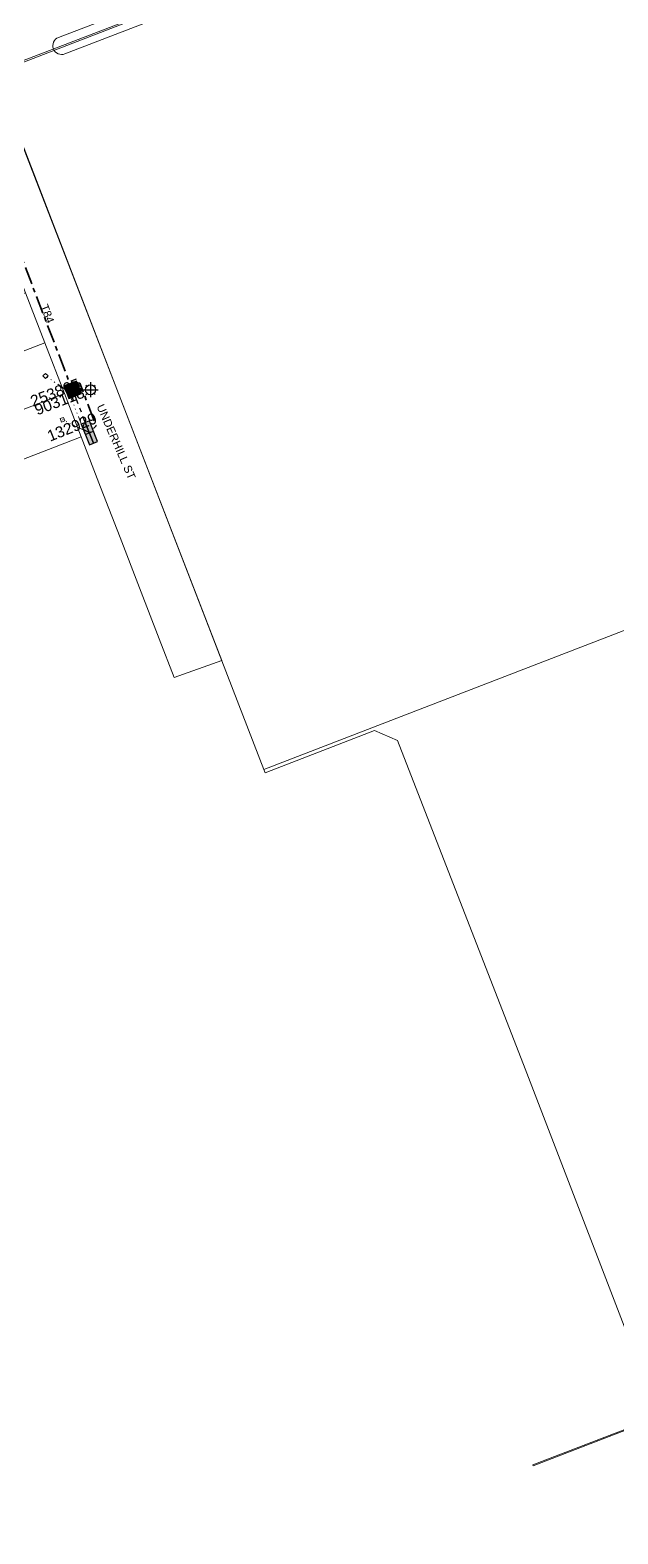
# Model space of a CAD drawing. Header units: metres. Extents: x 0 to 311505, y 0 to 6270811.
# Drawn here: x 310772.3 to 310904.4, y 6269838.3 to 6270176.5 of the extents above; entities that cross this region are included whole.
import ezdxf
from ezdxf import colors
from ezdxf.entities.mleader import LeaderData, LeaderLine
from ezdxf.enums import TextEntityAlignment as Align
from ezdxf.math import Vec2, Vec3

# ---------------------------------------------------------------- set-up
doc = ezdxf.new("R2010")
doc.units = ezdxf.units.M
doc.linetypes.add('Cable Exist UG', pattern=[7, 4, -1, 1, -1])
doc.linetypes.add('PHANTOMX2', pattern=[6.6, 3, -0.75, 0.2, -0.75, 0.2, -0.75, 0.2, -0.75])
doc.layers.get('0').update_dxf_attribs({"color": 6})
for name, color, linetype, lineweight in [('_User_LV_Exist', 5, 'Continuous', 35), ('Cadastre Land Parcels_SP_EXT', 118, 'Continuous', 15), ('Cadastre Roads_SP_EXT', 218, 'Continuous', 15), ('Cadastre Water_SP_EXT', 158, 'Continuous', 15), ('Mains_LV_EXT', 163, 'Continuous', 25), ('Mains_LV_SL_EXT', 135, 'Continuous', 25), ('Services_SP_EXT', 42, 'PHANTOMX2', 20)]:
    doc.layers.add(name, color=color, linetype=linetype, lineweight=lineweight)
doc.layers.add('Cadastre Roads_SP_NEW', color=214, linetype='Continuous', lineweight=15, transparency=0.65)
for name, color, linetype in [('Equip_SP_SL_EXT', 7, 'Continuous'), ('Notes', 7, 'Continuous'), ('SupportsUG_SP_LV_EXT', 7, 'Continuous'), ('SupportsUG_SP_LV_SL_EXT', 7, 'Continuous')]:
    doc.layers.add(name, color=color, linetype=linetype)
doc.styles.add('COLUMN_LABEL', font='arial.ttf', dxfattribs={"height": 2})
doc.styles.add('iecARIAL', font='arial.ttf', dxfattribs={"height": 2})
doc.styles.add('POLE_LABEL', font='arial.ttf', dxfattribs={"height": 2})
doc.styles.add('SL_LABEL', font='arial.ttf', dxfattribs={"height": 2})
doc.styles.get("Standard").update_dxf_attribs({"font": 'arial.ttf'})

# ---------------------------------------------------------------- blocks, each defined once
blk = doc.blocks.new('COLUMN_EXT')
blk.add_hatch(color=256).paths.add_polyline_path([(1.5, -1.5), (1.5, 1.5), (-1.5, 1.5), (-1.5, -1.5)])
blk.add_lwpolyline([(1.5, 1.5), (-1.5, 1.5), (-1.5, -1.5), (1.5, -1.5)], close=True)
at = {"flags": 9}
for tag, style, p in [('STRUCTURE_PLANT_NUMBER', 'POLE_LABEL', (-1.81, -0.03)), ('STREET_CODE', 'COLUMN_LABEL', (-1.81, 0.2))]:
    blk.add_attdef(tag, text='', height=0.2, rotation=180, dxfattribs=dict(at, style=style)).set_placement(p, align=Align.MIDDLE_LEFT)
for tag, p in [('COLUMN_TYPE', (-1.81, 0.4)), ('STREETNAME', (-1.81, 1.6)), ('OWNED_BY', (-1.81, 0.6)), ('LOCATION', (-1.81, 1.4)), ('SUBURB', (-1.81, 1.8)), ('LEGEND', (-1.81, 1.2)), ('USAGE', (-1.81, 1)), ('NOTES', (-1.81, 2)), ('STATE', (-1.81, 0.8))]:
    blk.add_attdef(tag, text='', height=0.2, rotation=180, dxfattribs=at).set_placement(p, align=Align.MIDDLE_LEFT)
at = {"flags": 1}
blk.add_attdef('Z', (-1.81, 2.35), '', height=0.2, rotation=180, dxfattribs=at)
at = {"style": 'COLUMN_LABEL', "width": 0.9, "flags": 8}
blk.add_attdef('ASSET_NUM', text='', height=2, rotation=270, dxfattribs=at).set_placement((2, -4), align=Align.MIDDLE_LEFT)
blk = doc.blocks.new('PILLAR_EXT')
blk.add_hatch(color=256).paths.add_polyline_path([(-2.5, 1), (-2.5, -1), (2.5, -1), (2.5, 1)])
for p, q in [((-2.5, 0), (2.5, 0)), ((0, 1), (0, -1))]:
    blk.add_line(p, q)
at = {"ltscale": 10}
blk.add_line((2.5, 0), (-2.5, 0), dxfattribs=at)
blk.add_lwpolyline([(-2.5, -1), (-1.25, -1), (1.25, -1), (2.5, -1), (2.5, 1), (-2.5, 1)], close=True)
at = {"width": 0.9, "flags": 8}
blk.add_attdef('ASSET_NUM', text='', height=2, rotation=90, dxfattribs=at).set_placement((-2, 4), align=Align.MIDDLE_LEFT)
for tag, p, flags in [('OWNED_BY', (0, -0.2), 9), ('STATE', (0, -0.4), 9), ('SUPPORT_TYPE', (0, -0.6), 9), ('STREETNAME', (0, -1.8), 9), ('SUBURB', (0, -2), 1), ('USAGE', (0, -0.8), 9), ('LEGEND', (0, -1), 9), ('LOCATION', (0, -1.2), 9), ('NOTES', (0, -1.4), 9), ('PARENT', (0, -1.6), 9)]:
    blk.add_attdef(tag, p, '', height=0.2, dxfattribs=dict(flags=flags))
blk = doc.blocks.new('SL_LANTERN_EXT')
at = {"flags": 9}
for tag, p in [('LRATECODE', (-7.4, 0)), ('LOUTREACHVOCAB', (-7.2, 0)), ('LOUTREACH', (-7, 0)), ('LANTNUMBER', (-6.6, 0)), ('LNEW', (-6.4, 0)), ('LMASTVOCAB', (-6.2, 0)), ('LMAST', (-6, 0)), ('LLAMPVOCAB', (-5.8, 0)), ('LLAMP', (-5.6, 0)), ('LEXIST', (-5.4, 0)), ('LCHARGE3PERCENT', (-5.2, 0)), ('LCHARGE3', (-5, 0)), ('LCHARGE2PERCENT', (-4.8, 0)), ('LCHARGE2', (-4.6, 0)), ('LCHARGE1PERCENT', (-4.4, 0)), ('LCHARGE1', (-4.2, 0)), ('LCATEGORY', (-4, 0)), ('LBRACKETVOCAB', (-3.8, 0)), ('LBRACKET', (-3.6, 0)), ('LKINGHEIGHT', (-3.4, 0)), ('CREPLACE', (-3.2, 0)), ('CREMOVE', (-3, 0)), ('CNUMBER', (-2.8, 0)), ('CNEW', (-2.6, 0)), ('CEXIST', (-2.4, 0)), ('USAGE', (-2.2, 0)), ('STATE', (-2, 0)), ('OWNED_BY', (-1.8, 0)), ('ORIENTATION', (-1.6, 0)), ('OPERATING_VOLTAGE', (-1.4, 0)), ('NO_PHASES', (-1.2, 0)), ('LANTERN_TYPE', (-1, 0)), ('LANTERN_PURPOSE', (-0.8, 0)), ('CONTROL_TYPE', (-0.6, 0)), ('CONSTRUCTED_VOLTAGE', (-0.4, 0))]:
    blk.add_attdef(tag, text='', height=0.001, rotation=270, dxfattribs=at).set_placement(p, align=Align.MIDDLE_LEFT)
at = {"style": 'SL_LABEL', "flags": 9}
blk.add_attdef('STREET_CODE', text='', height=0.001, rotation=270, dxfattribs=at).set_placement((0, 0), align=Align.MIDDLE_LEFT)
at = {"flags": 1}
blk.add_attdef('Z', (0, 0), '', height=0.001, rotation=270, dxfattribs=at)
at = {"flags": 9}
for tag, p in [('LREMOVE', (0, -7.6)), ('LREPLACE', (0, -7.8)), ('LTYPE', (0, -8)), ('LTYPEVOCAB', (0, -8.2)), ('LEGEND', (0, -8.4)), ('SUBURB', (0, -8.6)), ('STREETNAME', (0, -8.8)), ('LOCATION', (0, -9)), ('NOTES', (0, -9.2)), ('MAINTAINED_BY', (0, -9.86))]:
    blk.add_attdef(tag, text='', height=0.001, dxfattribs=at).set_placement(p, align=Align.MIDDLE_LEFT)
blk.add_attdef('OPERATED_BY', (0, -9.61), '', height=0.001, dxfattribs=at)
at = {"transparency": 33554687}
blk.add_wipeout([(5.69, 0), (5.06, -1.06), (4, -1.69), (2.94, -1.06), (2.31, 0), (2.94, 1.06), (4, 1.69), (5.06, 1.06)], dxfattribs=at)
for p, q in [((0, 0), (4, 0)), ((2.94, 1.06), (3.2, 0.8)), ((4, 1.69), (4, 0)), ((5.06, 1.06), (4.8, 0.8)), ((2.94, -1.06), (3.2, -0.8)), ((4, 0), (5.69, 0)), ((4, 0), (4, -1.69)), ((5.06, -1.06), (4.8, -0.8))]:
    blk.add_line(p, q)
blk.add_circle((4, 0), 1.12)
at = {"width": 0.9}
blk.add_attdef('LNUMBER', text='', height=1, dxfattribs=at).set_placement((7, -1), align=Align.MIDDLE_LEFT)
blk = doc.blocks.new('CCP_EXT')
at = {"transparency": 33554687}
blk.add_wipeout([(0, 0.57), (0.57, 0), (0, -0.57), (-0.57, 0)], dxfattribs=at)
blk.add_lwpolyline([(-0.57, 0), (0, 0.57), (0.57, 0), (0, -0.57), (-0.57, 0)])
at = {"flags": 1}
blk.add_attdef('Z', (0, 0), '', height=0.2, dxfattribs=at)
at = {"flags": 9}
for tag, p in [('CCP_TYPE', (0, 0)), ('CONSTRUCTED_VOLTAGE', (0, -0.2)), ('OPERATING_VOLTAGE', (0, -0.6)), ('ORIENTATION', (0, -0.8)), ('OWNED_BY', (0, -1)), ('STATE', (0, -1.8)), ('NO_PHASES', (0, -0.4)), ('USAGE', (0, -1.2)), ('LEGEND', (0, -1.4)), ('LIFE_SUPPORT', (0, -1.6)), ('NOTES', (0, -2))]:
    blk.add_attdef(tag, text='', height=0.2, dxfattribs=at).set_placement(p, align=Align.MIDDLE_LEFT)

msp = doc.modelspace()

# ---------------------------------------------------------------- linework, layer by layer
at = {"layer": 'Cadastre Land Parcels_SP_EXT', "linetype": 'Continuous'}
for points in [[(310824.86, 6270010.23), (311063.78, 6270102.53), (311034.14, 6270179.24), (311023.13, 6270207.74), (311003.27, 6270259.12), (310764.38, 6270166.81), (310791.81, 6270095.77), (310824.86, 6270010.23)], [(310775.63, 6270106.2), (310771.28, 6270117.44), (310739.03, 6270104.98), (310743.35, 6270093.73), (310775.63, 6270106.2)], [(310780.05, 6270094.75), (310775.63, 6270106.2), (310743.35, 6270093.73), (310747.69, 6270082.4), (310747.74, 6270082.27), (310780.05, 6270094.75)], [(311094.04, 6270024.25), (311063.78, 6270102.53), (310824.86, 6270010.23), (310825.13, 6270009.51), (310849.7, 6270019), (310854.87, 6270016.72), (310883.58, 6269942.96), (310912.16, 6269868.53), (310909.87, 6269863.36), (310885.31, 6269853.87), (310885.4, 6269853.66), (311124.29, 6269945.94), (311094.04, 6270024.25)], [(310783.81, 6270085.01), (310780.05, 6270094.75), (310747.74, 6270082.27), (310751.43, 6270072.65), (310751.48, 6270072.52), (310783.81, 6270085.01)]]:
    msp.add_lwpolyline(points, close=True, dxfattribs=at)
at = {"layer": 'Cadastre Roads_SP_NEW'}
for p, q in [((310778.71, 6270174.86), (310824.41, 6270192.52)), ((310780.15, 6270171.13), (310825.86, 6270188.79))]:
    msp.add_line(p, q, dxfattribs=at)
for start, end in [(111.1208, 201.1208), (201.1211, 291.1208)]:
    msp.add_arc((310779.43, 6270173), 2, start, end, dxfattribs=at)
at = {"layer": 'Cadastre Water_SP_EXT'}
msp.add_line((311003.36, 6270259.5), (310764.22, 6270167.12), dxfattribs=at)

# ---------------------------------------------------------------- block references
at = {"layer": 'SupportsUG_SP_LV_EXT'}
ref = msp.add_blockref('PILLAR_EXT', (310785.65, 6270085.91), dxfattribs=dict(at, rotation=111.8359215333078))
ref.add_attrib('ASSET_NUM', '132929', dxfattribs={"layer": '0', "height": 2.5, "rotation": 21.8359, "style": 'iecARIAL'}).set_placement((310787.15, 6270089.41), align=Align.MIDDLE_RIGHT)
at = {"layer": 'SupportsUG_SP_LV_SL_EXT'}
ref = msp.add_blockref('COLUMN_EXT', (310781.92, 6270095.61), dxfattribs=dict(at, rotation=291.0486159908326))
ref.add_attrib('ASSET_NUM', '903118', dxfattribs={"layer": '0', "height": 2.5, "rotation": 21.0486, "style": 'COLUMN_LABEL'}).set_placement((310783.92, 6270096.36), align=Align.TOP_RIGHT)

# ---------------------------------------------------------------- texts
at = {"layer": 'Mains_LV_EXT'}
msp.add_text('T84', height=1.8, rotation=290.9675, dxfattribs=at).set_placement((310774.6, 6270114.42))

# ---------------------------------------------------------------- next in the draw order: block references
at = {"layer": 'Equip_SP_SL_EXT'}
ref = msp.add_blockref('SL_LANTERN_EXT', (310781.92, 6270095.61), dxfattribs=at)
ref.add_attrib('ASSET_NUM', '253865', dxfattribs={"layer": '0', "height": 2.5, "rotation": 21.0486, "style": 'iecARIAL'}).set_placement((310783.42, 6270097.11), align=Align.MIDDLE_RIGHT)
at = {"layer": 'Services_SP_EXT', "rotation": 333.8359214786068}
msp.add_blockref('CCP_EXT', (310779.61, 6270088.88), dxfattribs=at)

# ---------------------------------------------------------------- next in the draw order: linework, layer by layer
at = {"layer": 'Mains_LV_SL_EXT', "color": 4, "linetype": 'Cable Exist UG'}
msp.add_lwpolyline([(310785.65, 6270085.91), (310781.92, 6270095.61)], dxfattribs=at)
at = {"layer": 'Services_SP_EXT'}
msp.add_lwpolyline([(310785.65, 6270085.91), (310779.61, 6270088.88)], dxfattribs=at)

# ---------------------------------------------------------------- next in the draw order: block references
msp.add_blockref('CCP_EXT', (310775.79, 6270098.73), dxfattribs=at)

# ---------------------------------------------------------------- next in the draw order: texts
at = {"layer": 'Cadastre Roads_SP_EXT'}
msp.add_text('UNDERHILL ST', height=1.8, rotation=293.5196, dxfattribs=at).set_placement((310787.23, 6270091.89))

# ---------------------------------------------------------------- next in the draw order: linework, layer by layer
at = {"layer": '_User_LV_Exist', "linetype": 'Cable Exist UG', "flags": 128}
msp.add_lwpolyline([(310768.76, 6270129.68), (310781.09, 6270097.49), (310783.48, 6270097.13), (310783.48, 6270097.13), (310787.17, 6270087.54), (310785.65, 6270085.91)], dxfattribs=at)
at = {"layer": 'Cadastre Roads_SP_EXT', "linetype": 'Continuous'}
msp.add_lwpolyline([(310815.38, 6270034.77), (310791.81, 6270095.77), (310769.76, 6270152.88), (310759.1, 6270148.97), (310762.48, 6270140.23), (310766.86, 6270128.88), (310771.28, 6270117.44), (310775.63, 6270106.2), (310780.05, 6270094.75), (310783.81, 6270085.01), (310788.18, 6270073.71), (310792.54, 6270062.42), (310796.92, 6270051.08), (310801.34, 6270039.63), (310804.72, 6270030.89), (310815.38, 6270034.77)], close=True, dxfattribs=at)
at = {"layer": 'Services_SP_EXT'}
msp.add_lwpolyline([(310785.65, 6270085.91), (310784.25, 6270086.78), (310784.25, 6270086.78), (310781.01, 6270095.18), (310775.79, 6270098.73)], dxfattribs=at)

# ---------------------------------------------------------------- next in the draw order: leaders
at = {"layer": 'Notes'}
ml = msp.add_multileader_mtext('Standard', dxfattribs=at)
ml.set_content('Constructed under  \\PURS15861', color=256)
ml.set_leader_properties()
ml.build(insert=Vec2(0, 0))
ml.multileader.update_dxf_attribs({"leader_type": 2, "has_text_frame": 1, "text_left_attachment_type": 2, "text_right_attachment_type": 2, "dogleg_length": 0.01})
ctx = ml.context
ctx.base_point, ctx.char_height, ctx.plane_origin, ctx.plane_x_axis, ctx.plane_y_axis = Vec3(310975.19, 6270395.78), 1.8, Vec3(312213.89, 6270750.77), Vec3(0.932874, 0.360203), Vec3(-0.360203, 0.932874)
ctx.left_attachment, ctx.right_attachment, ctx.text_align_type = 2, 2, 1
notes = []
notes.append((ctx, [(0, (0, 0, 0), (0, 0), (1, 0), 1, [])]))
ctx.mtext.insert, ctx.mtext.text_direction, ctx.mtext.rotation, ctx.mtext.width, ctx.mtext.alignment, ctx.mtext.flow_direction = Vec3(310985.78, 6270402.49), Vec3(0.932874, 0.360203), 0.368486, 20.9235, 2, 5
ctx.mtext.has_bg_fill, ctx.mtext.bg_color, ctx.mtext.bg_scale_factor, ctx.mtext.bg_transparency, ctx.mtext.use_window_bg_color = 1, -1073741824, 2, 0, 1
for ctx, leaders in notes:
    for number, flags, end, landing, length, lines in leaders:
        leader = LeaderData()
        leader.index, (leader.has_last_leader_line, leader.has_dogleg_vector, leader.attachment_direction) = number, flags
        leader.last_leader_point, leader.dogleg_vector, leader.dogleg_length = Vec3(end), Vec3(landing), length
        for number, points, colour, breaks in lines:
            line = LeaderLine()
            line.index, line.vertices, line.color, line.breaks = number, Vec3.list(points), colors.encode_raw_color(colour), breaks
            leader.lines.append(line)
        ctx.leaders.append(leader)

# ---------------------------------------------------------------- next in the draw order: leaders
ml = msp.add_multileader_mtext('Standard', dxfattribs=at)
ml.set_content('Constructed under  \\PURS16270', color=256)
ml.set_leader_properties()
ml.build(insert=Vec2(0, 0))
ml.multileader.update_dxf_attribs({"leader_type": 2, "has_text_frame": 1, "text_left_attachment_type": 2, "text_right_attachment_type": 2, "dogleg_length": 0.01})
ctx = ml.context
ctx.base_point, ctx.char_height, ctx.plane_origin, ctx.plane_x_axis, ctx.plane_y_axis = Vec3(310863.5, 6270348.23), 1.8, Vec3(312104.33, 6270705.46), Vec3(0.932874, 0.360203), Vec3(-0.360203, 0.932874)
ctx.left_attachment, ctx.right_attachment, ctx.text_align_type = 2, 2, 1
notes = []
notes.append((ctx, [(0, (0, 0, 0), (0, 0), (1, 0), 1, [])]))
ctx.mtext.insert, ctx.mtext.text_direction, ctx.mtext.rotation, ctx.mtext.width, ctx.mtext.alignment, ctx.mtext.flow_direction = Vec3(310874.09, 6270354.94), Vec3(0.932874, 0.360203), 0.368486, 20.9235, 2, 5
ctx.mtext.has_bg_fill, ctx.mtext.bg_color, ctx.mtext.bg_scale_factor, ctx.mtext.bg_transparency, ctx.mtext.use_window_bg_color = 1, -1073741824, 2, 0, 1
for ctx, leaders in notes:
    for number, flags, end, landing, length, lines in leaders:
        leader = LeaderData()
        leader.index, (leader.has_last_leader_line, leader.has_dogleg_vector, leader.attachment_direction) = number, flags
        leader.last_leader_point, leader.dogleg_vector, leader.dogleg_length = Vec3(end), Vec3(landing), length
        for number, points, colour, breaks in lines:
            line = LeaderLine()
            line.index, line.vertices, line.color, line.breaks = number, Vec3.list(points), colors.encode_raw_color(colour), breaks
            leader.lines.append(line)
        ctx.leaders.append(leader)

# ---------------------------------------------------------------- next in the draw order: leaders
ml = msp.add_multileader_mtext('Standard', dxfattribs=at)
ml.set_content('Future construction under  \\PURS19531', color=256)
ml.set_leader_properties()
ml.build(insert=Vec2(0, 0))
ml.multileader.update_dxf_attribs({"leader_type": 2, "has_text_frame": 1, "text_left_attachment_type": 2, "text_right_attachment_type": 2, "dogleg_length": 0.01})
ctx = ml.context
ctx.base_point, ctx.char_height, ctx.plane_origin, ctx.plane_x_axis, ctx.plane_y_axis = Vec3(310873.11, 6270327.32), 1.8, Vec3(312113.21, 6270685.4), Vec3(0.932874, 0.360203), Vec3(-0.360203, 0.932874)
ctx.left_attachment, ctx.right_attachment, ctx.text_align_type = 2, 2, 1
notes = []
notes.append((ctx, [(0, (0, 0, 0), (0, 0), (1, 0), 1, [])]))
ctx.mtext.insert, ctx.mtext.text_direction, ctx.mtext.rotation, ctx.mtext.width, ctx.mtext.alignment, ctx.mtext.flow_direction = Vec3(310883.18, 6270335.42), Vec3(0.932874, 0.360203), 0.368486, 20.9235, 2, 5
ctx.mtext.has_bg_fill, ctx.mtext.bg_color, ctx.mtext.bg_scale_factor, ctx.mtext.bg_transparency, ctx.mtext.use_window_bg_color = 1, -1073741824, 2, 0, 1
for ctx, leaders in notes:
    for number, flags, end, landing, length, lines in leaders:
        leader = LeaderData()
        leader.index, (leader.has_last_leader_line, leader.has_dogleg_vector, leader.attachment_direction) = number, flags
        leader.last_leader_point, leader.dogleg_vector, leader.dogleg_length = Vec3(end), Vec3(landing), length
        for number, points, colour, breaks in lines:
            line = LeaderLine()
            line.index, line.vertices, line.color, line.breaks = number, Vec3.list(points), colors.encode_raw_color(colour), breaks
            leader.lines.append(line)
        ctx.leaders.append(leader)

doc.saveas('drawing.dxf')
